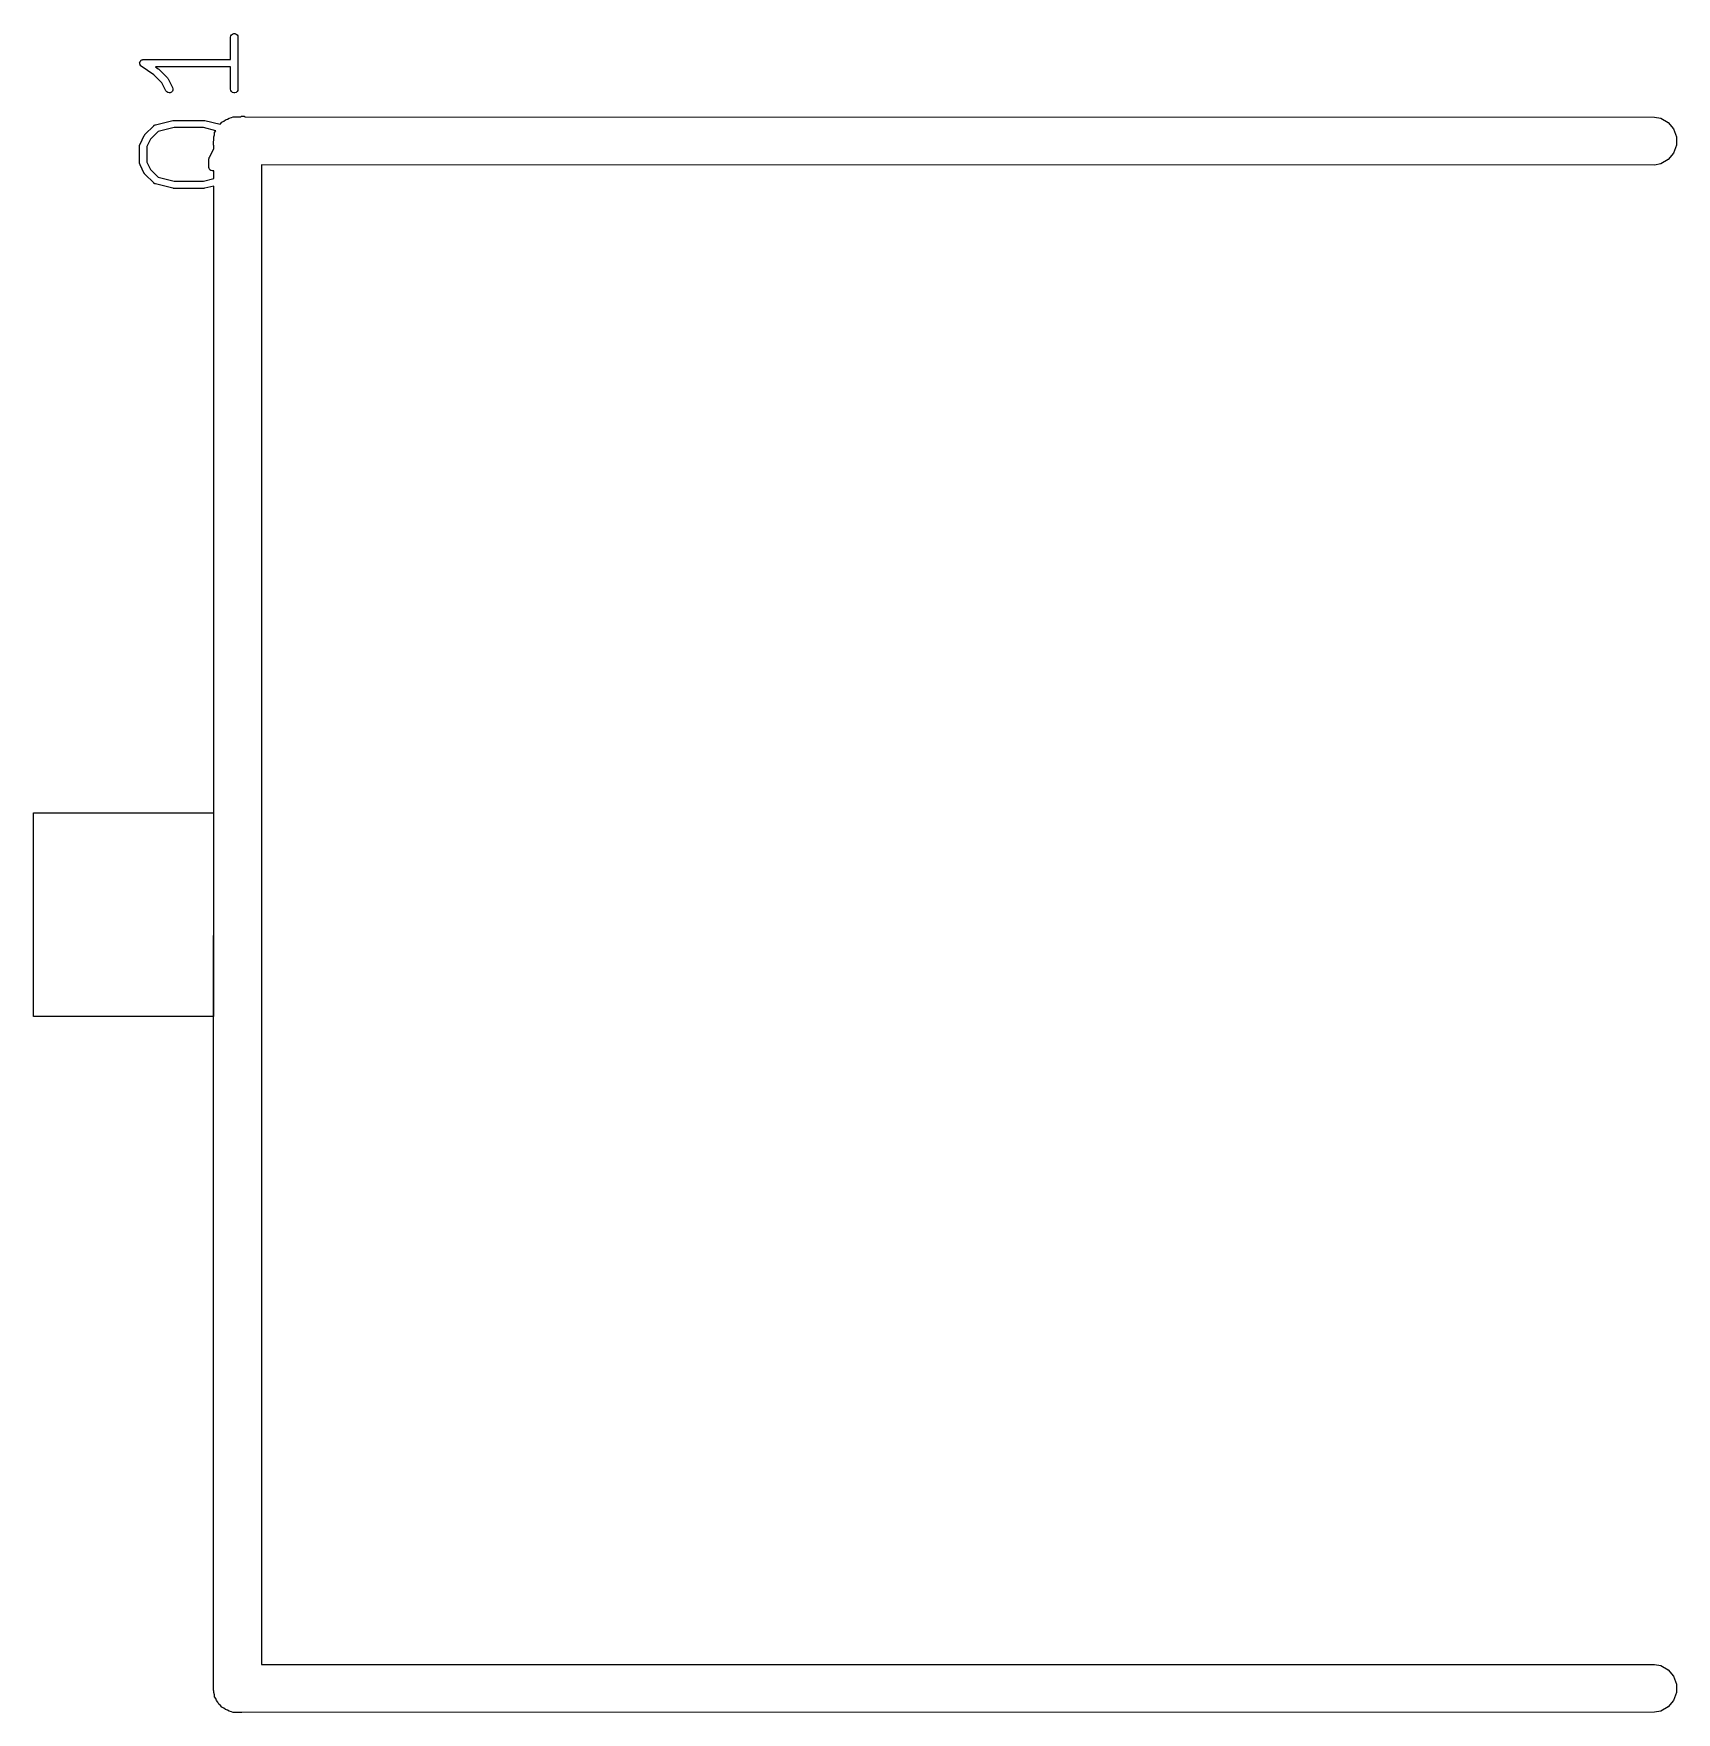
# Model space of a CAD drawing. Extents: x 116.1 to 178.6, y -119.4 to -92.3.
# Drawn here: x 134.82 to 141.78, y -99.43 to -92.32 of the extents above; entities that cross this region are included whole.
import ezdxf

# ---------------------------------------------------------------- set-up
doc = ezdxf.new("R2010")
doc.units = 0
doc.header["$MEASUREMENT"] = 0
doc.layers.add('BLACK', color=7, linetype='CONTINUOUS')

msp = doc.modelspace()

# ---------------------------------------------------------------- linework, layer by layer
at = {"layer": 'BLACK', "linetype": 'CONTINUOUS'}
for p, q in [((135.658, -92.3322), (135.659, -92.3269)), ((135.658, -92.4271), (135.658, -92.3322)), ((135.659, -92.3269), (135.662, -92.3223)), ((135.662, -92.3223), (135.666, -92.3188)), ((135.666, -92.3188), (135.671, -92.317)), ((135.671, -92.317), (135.676, -92.317)), ((135.676, -92.317), (135.682, -92.3188)), ((135.682, -92.3188), (135.686, -92.3223)), ((135.686, -92.3223), (135.688, -92.3269)), ((135.688, -92.3269), (135.689, -92.3322)), ((135.689, -92.3322), (135.689, -92.5528)), ((135.276, -92.4334), (135.277, -92.4319)), ((135.277, -92.4313), (135.278, -92.4307)), ((135.277, -92.4319), (135.277, -92.4313)), ((135.278, -92.4307), (135.279, -92.4298)), ((135.279, -92.4298), (135.281, -92.4287)), ((135.281, -92.4287), (135.282, -92.4284)), ((135.282, -92.428), (135.284, -92.4277)), ((135.282, -92.4284), (135.282, -92.428)), ((135.284, -92.4277), (135.286, -92.4272)), ((135.286, -92.4272), (135.287, -92.4272)), ((135.287, -92.4272), (135.288, -92.4271)), ((135.288, -92.4271), (135.658, -92.4271)), ((135.272, -92.4415), (135.273, -92.4407)), ((135.273, -92.4434), (135.272, -92.4415)), ((135.273, -92.4381), (135.274, -92.4363)), ((135.273, -92.4398), (135.273, -92.4381)), ((135.273, -92.4407), (135.273, -92.4398)), ((135.273, -92.4452), (135.273, -92.4434)), ((135.273, -92.446), (135.273, -92.4452)), ((135.273, -92.4469), (135.273, -92.446)), ((135.274, -92.4485), (135.273, -92.4469)), ((135.274, -92.4348), (135.276, -92.4334)), ((135.274, -92.4356), (135.274, -92.4348)), ((135.274, -92.4363), (135.274, -92.4356)), ((135.274, -92.4502), (135.274, -92.4485)), ((135.275, -92.4509), (135.274, -92.4502)), ((135.275, -92.4517), (135.275, -92.4509)), ((135.277, -92.4529), (135.275, -92.4517)), ((135.278, -92.4544), (135.277, -92.4529)), ((135.279, -92.4548), (135.278, -92.4544)), ((135.279, -92.4554), (135.279, -92.4548)), ((135.333, -92.4913), (135.279, -92.4554)), ((135.367, -92.5252), (135.333, -92.4913)), ((135.658, -92.458), (135.339, -92.458)), ((135.339, -92.458), (135.351, -92.4664)), ((135.351, -92.4664), (135.353, -92.4675)), ((135.353, -92.4675), (135.354, -92.4684)), ((135.354, -92.4684), (135.391, -92.5051)), ((135.658, -92.5528), (135.658, -92.458)), ((135.384, -92.5597), (135.367, -92.5252)), ((135.387, -92.564), (135.384, -92.5597)), ((135.392, -92.567), (135.387, -92.564)), ((135.391, -92.5051), (135.392, -92.5072)), ((135.392, -92.5072), (135.393, -92.5092)), ((135.397, -92.5682), (135.392, -92.567)), ((135.393, -92.5092), (135.412, -92.5459)), ((135.402, -92.5676), (135.397, -92.5682)), ((135.407, -92.5652), (135.402, -92.5676)), ((135.411, -92.5613), (135.407, -92.5652)), ((135.413, -92.5564), (135.411, -92.5613)), ((135.412, -92.5459), (135.413, -92.5511)), ((135.413, -92.5511), (135.413, -92.5564)), ((135.659, -92.5581), (135.658, -92.5528)), ((135.662, -92.5628), (135.659, -92.5581)), ((135.666, -92.5662), (135.662, -92.5628)), ((135.671, -92.568), (135.666, -92.5662)), ((135.676, -92.568), (135.671, -92.568)), ((135.682, -92.5662), (135.676, -92.568)), ((135.686, -92.5628), (135.682, -92.5662)), ((135.688, -92.5581), (135.686, -92.5628)), ((135.689, -92.5528), (135.688, -92.5581)), ((135.295, -92.7441), (135.332, -92.7074)), ((135.332, -92.7074), (135.333, -92.7065)), ((135.333, -92.7065), (135.334, -92.7055)), ((135.334, -92.7055), (135.335, -92.705)), ((135.335, -92.705), (135.336, -92.7043)), ((135.336, -92.7043), (135.338, -92.7039)), ((135.338, -92.7039), (135.339, -92.7033)), ((135.339, -92.7033), (135.413, -92.6849)), ((135.418, -92.7154), (135.351, -92.7322)), ((135.413, -92.6849), (135.415, -92.6848)), ((135.415, -92.6848), (135.416, -92.6845)), ((135.416, -92.6845), (135.545, -92.6845)), ((135.543, -92.7154), (135.418, -92.7154)), ((135.595, -92.7282), (135.543, -92.7154)), ((135.545, -92.6845), (135.547, -92.6848)), ((135.547, -92.6848), (135.549, -92.6849)), ((135.549, -92.6849), (135.613, -92.701)), ((135.613, -92.701), (135.615, -92.6995)), ((135.615, -92.6995), (135.621, -92.6926)), ((135.621, -92.6926), (135.629, -92.6881)), ((135.629, -92.6881), (135.636, -92.6823)), ((135.636, -92.6823), (135.644, -92.6792)), ((135.644, -92.6792), (135.652, -92.6747)), ((135.652, -92.6747), (135.661, -92.6731)), ((135.661, -92.6731), (135.669, -92.67)), ((135.669, -92.67), (135.7, -92.67)), ((135.7, -92.67), (135.704, -92.6674)), ((135.704, -92.6674), (135.71, -92.6661)), ((135.71, -92.6661), (135.715, -92.6667)), ((135.715, -92.6667), (135.72, -92.6691)), ((135.72, -92.6691), (135.721, -92.67)), ((135.721, -92.67), (141.69, -92.6704)), ((141.69, -92.6704), (141.717, -92.6751)), ((141.717, -92.6751), (141.748, -92.693)), ((141.748, -92.693), (141.771, -92.7204)), ((135.273, -92.7866), (135.274, -92.7858)), ((135.273, -92.7883), (135.273, -92.7866)), ((135.274, -92.7849), (135.292, -92.7482)), ((135.274, -92.7858), (135.274, -92.7849)), ((135.292, -92.7482), (135.294, -92.7462)), ((135.294, -92.7462), (135.295, -92.7441)), ((135.319, -92.7642), (135.303, -92.7955)), ((135.351, -92.7322), (135.319, -92.7642)), ((135.585, -92.7895), (135.586, -92.7537)), ((135.586, -92.7537), (135.589, -92.7452)), ((135.589, -92.7452), (135.59, -92.7363)), ((135.59, -92.7363), (135.595, -92.7285)), ((135.595, -92.7285), (135.595, -92.7282)), ((141.771, -92.7204), (141.783, -92.7541)), ((141.783, -92.7541), (141.783, -92.7899)), ((135.272, -92.7901), (135.273, -92.7883)), ((135.272, -92.791), (135.272, -92.7901)), ((135.272, -92.7918), (135.272, -92.791)), ((135.272, -92.8654), (135.272, -92.7918)), ((135.303, -92.7955), (135.303, -92.8617)), ((135.566, -92.847), (135.567, -92.8461)), ((135.566, -92.8838), (135.566, -92.847)), ((135.567, -92.8417), (135.568, -92.8409)), ((135.567, -92.8435), (135.567, -92.8417)), ((135.567, -92.8452), (135.567, -92.8435)), ((135.567, -92.8461), (135.567, -92.8452)), ((135.568, -92.8401), (135.586, -92.8052)), ((135.568, -92.8409), (135.568, -92.8401)), ((135.586, -92.7895), (135.585, -92.7895)), ((135.586, -92.8052), (135.586, -92.7895)), ((141.748, -92.851), (141.717, -92.8689)), ((141.771, -92.8236), (141.748, -92.851)), ((141.783, -92.7899), (141.771, -92.8236)), ((135.272, -92.8662), (135.272, -92.8654)), ((135.272, -92.8671), (135.272, -92.8662)), ((135.273, -92.8689), (135.272, -92.8671)), ((135.273, -92.8707), (135.273, -92.8689)), ((135.274, -92.8714), (135.273, -92.8707)), ((135.274, -92.8723), (135.274, -92.8714)), ((135.292, -92.909), (135.274, -92.8723)), ((135.294, -92.911), (135.292, -92.909)), ((135.295, -92.9131), (135.294, -92.911)), ((135.332, -92.9498), (135.295, -92.9131)), ((135.303, -92.8617), (135.319, -92.893)), ((135.319, -92.893), (135.351, -92.925)), ((135.351, -92.925), (135.418, -92.9419)), ((135.567, -92.889), (135.566, -92.8838)), ((135.57, -92.8937), (135.567, -92.889)), ((135.574, -92.8971), (135.57, -92.8937)), ((135.579, -92.899), (135.574, -92.8971)), ((135.585, -92.899), (135.579, -92.899)), ((135.586, -92.8986), (135.585, -92.899)), ((135.586, -92.9313), (135.586, -92.8986)), ((141.69, -92.8736), (135.789, -92.8732)), ((135.789, -92.8732), (135.789, -99.224)), ((141.717, -92.8689), (141.69, -92.8736)), ((135.333, -92.9507), (135.332, -92.9498)), ((135.334, -92.9517), (135.333, -92.9507)), ((135.335, -92.9522), (135.334, -92.9517)), ((135.336, -92.9529), (135.335, -92.9522)), ((135.338, -92.9533), (135.336, -92.9529)), ((135.339, -92.9539), (135.338, -92.9533)), ((135.413, -92.9723), (135.339, -92.9539)), ((135.415, -92.9724), (135.413, -92.9723)), ((135.416, -92.9727), (135.415, -92.9724)), ((135.545, -92.9727), (135.416, -92.9727)), ((135.418, -92.9419), (135.543, -92.9419)), ((135.543, -92.9419), (135.586, -92.9313)), ((135.547, -92.9724), (135.545, -92.9727)), ((135.549, -92.9723), (135.547, -92.9724)), ((135.586, -92.9631), (135.549, -92.9723)), ((135.585, -99.3077), (135.586, -92.9631)), ((134.823, -96.4804), (134.823, -95.6168)), ((134.823, -95.6168), (135.585, -95.6168)), ((135.585, -95.6168), (135.585, -96.4804)), ((135.585, -96.4804), (134.823, -96.4804)), ((135.789, -99.224), (141.69, -99.2236)), ((141.69, -99.2236), (141.717, -99.2283)), ((141.717, -99.2283), (141.748, -99.2462)), ((141.748, -99.2462), (141.771, -99.2736)), ((135.585, -99.3141), (135.585, -99.3077)), ((135.585, -99.3077), (135.585, -99.3077)), ((135.585, -99.3345), (135.585, -99.3141)), ((141.771, -99.2736), (141.783, -99.3073)), ((141.783, -99.3073), (141.783, -99.3431)), ((135.586, -99.3345), (135.585, -99.3345)), ((135.586, -99.3435), (135.586, -99.3345)), ((135.589, -99.352), (135.586, -99.3435)), ((135.59, -99.3609), (135.589, -99.352)), ((135.595, -99.3687), (135.59, -99.3609)), ((135.598, -99.3772), (135.595, -99.3687)), ((135.604, -99.3841), (135.598, -99.3772)), ((135.608, -99.3919), (135.604, -99.3841)), ((135.615, -99.3977), (135.608, -99.3919)), ((135.621, -99.4046), (135.615, -99.3977)), ((141.771, -99.3768), (141.748, -99.4042)), ((141.783, -99.3431), (141.771, -99.3768)), ((135.629, -99.4091), (135.621, -99.4046)), ((135.636, -99.4149), (135.629, -99.4091)), ((135.644, -99.418), (135.636, -99.4149)), ((135.652, -99.4225), (135.644, -99.418)), ((135.661, -99.4241), (135.652, -99.4225)), ((135.669, -99.4272), (135.661, -99.4241)), ((135.705, -99.4272), (135.669, -99.4272)), ((141.69, -99.4268), (135.705, -99.4272)), ((135.705, -99.4272), (135.705, -99.4272)), ((141.717, -99.4221), (141.69, -99.4268)), ((141.748, -99.4042), (141.717, -99.4221))]:
    msp.add_line(p, q, dxfattribs=at)

doc.saveas('drawing.dxf')
